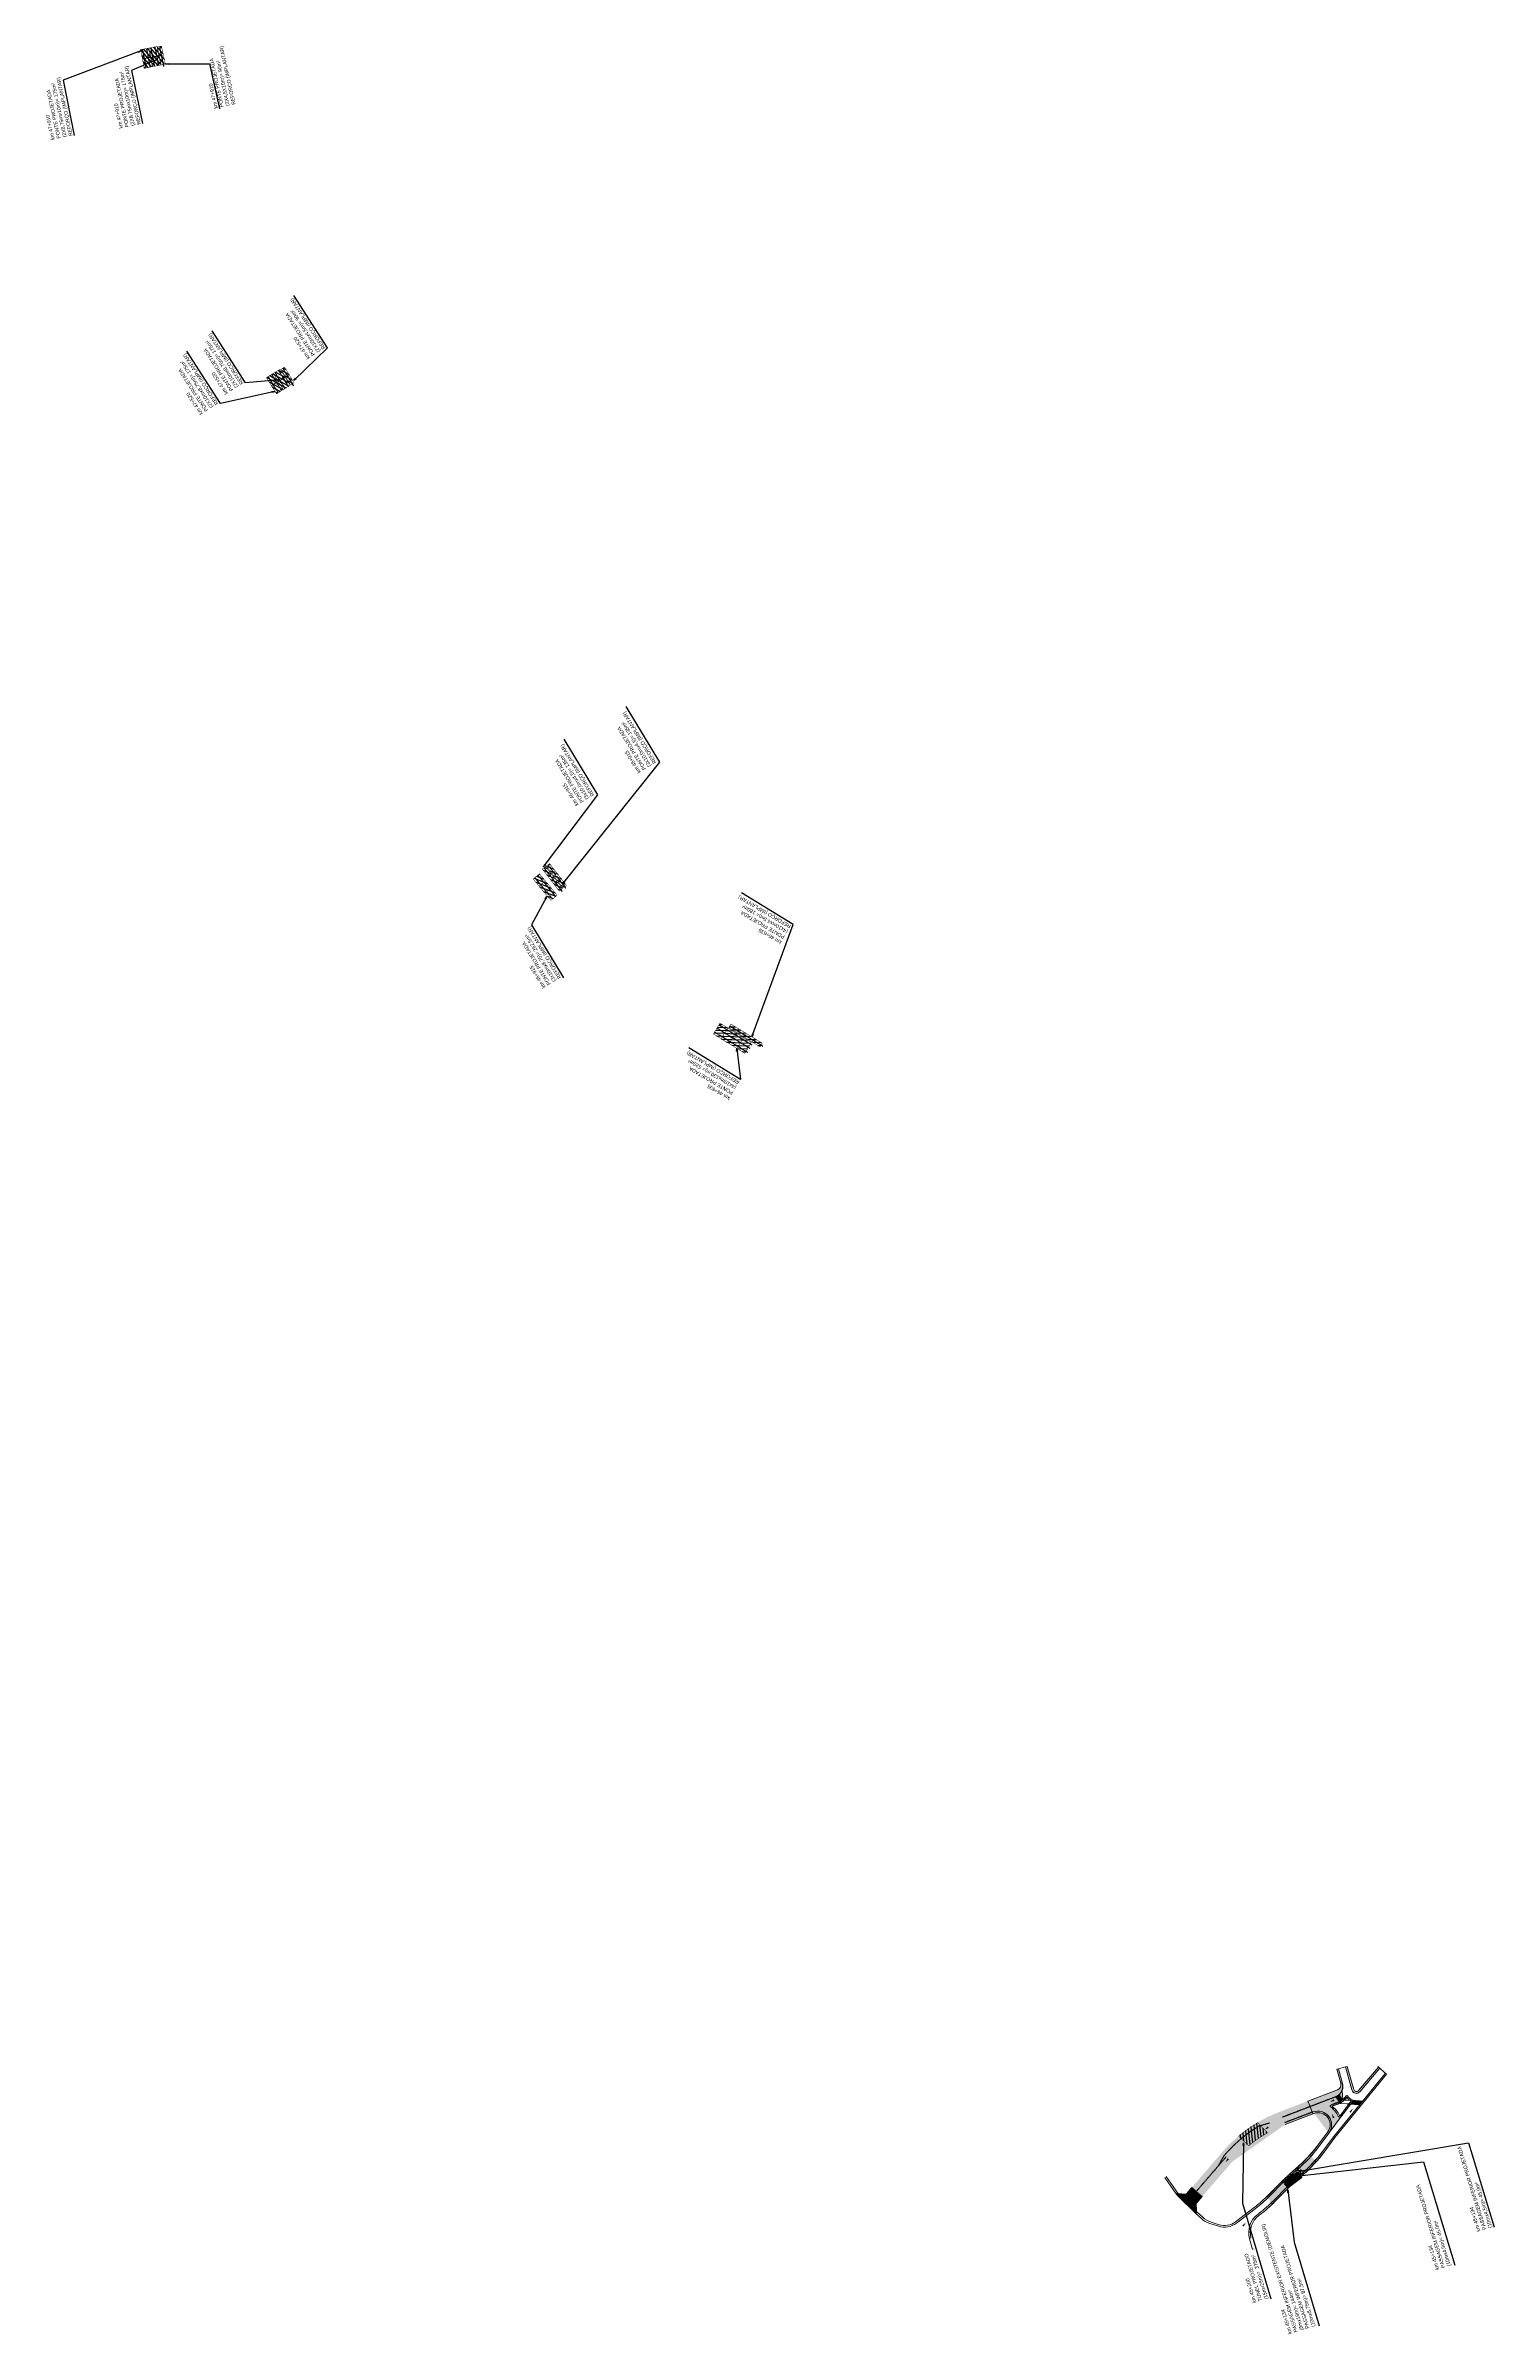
# Model space of a CAD drawing. Header units: metres. Extents: x 288915 to 323983, y 7382661 to 7464883.
# Drawn here: x 317827 to 319401, y 7428693 to 7431181 of the extents above; entities that cross this region are included whole.
import ezdxf

# ---------------------------------------------------------------- set-up
doc = ezdxf.new("R2010")
doc.units = ezdxf.units.M
for name, pattern in [('CENTER', [50.8, 31.75, -6.35, 6.35, -6.35]), ('DASHDOTX2', [2, 1, -0.5, 0, -0.5]), ('DASHED', [0.75, 0.5, -0.25])]:
    doc.linetypes.add(name, pattern=pattern)
doc.layers.get('0').update_dxf_attribs({"color": 255})
for name, color, linetype in [('_PASS. INFERIOR A CONSTRUIR', 10, 'Continuous'), ('_PONTE A DEMOLIR', 30, 'Continuous'), ('A-IMAGENS', 255, 'Continuous'), ('EIXO', 1, 'DASHDOTX2'), ('F-HZ-PI', 1, 'Continuous'), ('U-HZ-TEXTO-OAE', 2, 'Continuous')]:
    doc.layers.add(name, color=color, linetype=linetype)
doc.layers.add('_PASS. INFERIOR A DEMOLIR', color=10, linetype='Continuous', transparency=0.5)
doc.layers.add('U-HZ-VIARIO_LOCAL', color=255, linetype='Continuous', lineweight=0)
doc.styles.add('ARIAL', font='arial.ttf')
doc.styles.add('DIM', font='arial.ttf', dxfattribs={"width": 0.8})
doc.dimstyles.new('U-1_2000', dxfattribs={"dimscale": 2, "dimtxt": 1.5, "dimasz": 0.75, "dimexe": 0.75, "dimexo": 0.75, "dimgap": 0.25, "dimtad": 1, "dimzin": 4, "dimtxsty": 'DIM', "dimblk": 'ARCHTICK', "dimcen": 0.7, "dimdle": 0.75, "dimclrd": 256, "dimclre": 256, "dimclrt": 256, "dimaunit": 1, "dimadec": 3, "dimazin": 2, "dimtfac": 1, "dimtofl": 0, "dimtmove": 0, "dimatfit": 3, "dimldrblk": 'CLOSEDBLANK', "dimfxl": 0, "dimtolj": 1, "dimtzin": 0, "dimlwd": -1, "dimlwe": -1, "dimarcsym": 0})

# ---------------------------------------------------------------- blocks, each defined once
blk = doc.blocks.new('_ArchTick')
at = {"color": 0, "linetype": 'ByBlock', "const_width": 0.15}
blk.add_lwpolyline([(-0.5, -0.5), (0.5, 0.5)], dxfattribs=at)
blk = doc.blocks.new('B-SETA')
at = {"layer": 'U-HZ-VIARIO_LOCAL', "color": 10}
blk.add_lwpolyline([(0, 0, 2, 0, 0), (0, 5, 0, 0, 0)], format="xyseb", dxfattribs=at)
blk = doc.blocks.new('PI MODULO DUPLO')
at = {"layer": '_PASS. INFERIOR A CONSTRUIR', "lineweight": -3}
h = blk.add_hatch(dxfattribs=at)
h.set_pattern_fill('ANSI31', color=256, angle=25.81050444)
h.paths.add_polyline_path([(320171.4, 7385549.1), (320167.3, 7385556.9), (320176.1, 7385561.6), (320180.2, 7385553.8)])
at = {"layer": '_PASS. INFERIOR A CONSTRUIR', "lineweight": 30, "const_width": 0.5, "flags": 128}
blk.add_lwpolyline([(320171.4, 7385549.1), (320167.3, 7385556.9), (320176.1, 7385561.6), (320180.2, 7385553.8)], close=True, dxfattribs=at)
at = {"layer": 'EIXO', "ltscale": 0.5}
for p, q in [((320177.1, 7385559.7), (320168.3, 7385555)), ((320179.2, 7385555.7), (320170.4, 7385551))]:
    blk.add_line(p, q, dxfattribs=at)
at = {"layer": 'EIXO'}
blk.add_line((320171.3, 7385560), (320176.2, 7385550.8), dxfattribs=at)
blk = doc.blocks.new('PI SIMPLES 10 - MRS')
at = {"layer": '_PASS. INFERIOR A CONSTRUIR', "lineweight": -3}
h = blk.add_hatch(dxfattribs=at)
h.set_pattern_fill('ANSI31', color=160, angle=-91.3101)
h.set_pattern_definition([(313.68989726, (-6427578.618, 3651798.3033), (2.295807433, 2.1931468785), [])])
h.paths.add_polyline_path([(-62.6, 16), (-58.1, 16), (-57.9, 6.3), (-62.4, 6.3)])
at = {"layer": '_PASS. INFERIOR A CONSTRUIR', "color": 160, "lineweight": 30, "const_width": 0.5, "flags": 128}
blk.add_lwpolyline([(-62.6, 16.3), (-62.4, 6.3), (-57.9, 6.3), (-58.1, 16.3)], close=True, dxfattribs=at)
at = {"layer": 'EIXO', "color": 160}
blk.add_line((-57.7, 11.3), (-62.8, 11.3), dxfattribs=at)
at = {"layer": 'EIXO', "color": 160, "ltscale": 0.5}
blk.add_line((-60.4, 16.6), (-60.2, 6.3), dxfattribs=at)
blk = doc.blocks.new('PI MODULO SIMPLES')
at = {"layer": '_PASS. INFERIOR A CONSTRUIR', "lineweight": -3}
h = blk.add_hatch(dxfattribs=at)
h.set_pattern_fill('ANSI31', color=256, angle=25.81050444)
h.paths.add_polyline_path([(320184.9, 7385523.5), (320182.8, 7385527.5), (320191.4, 7385532.1), (320193.5, 7385528.1)])
at = {"layer": '_PASS. INFERIOR A CONSTRUIR', "lineweight": 30, "const_width": 0.5, "flags": 128}
blk.add_lwpolyline([(320184.7, 7385523.4), (320193.5, 7385528.1), (320191.4, 7385532.1), (320182.6, 7385527.4)], close=True, dxfattribs=at)
at = {"layer": 'EIXO', "ltscale": 0.5}
blk.add_line((320183.4, 7385525.3), (320192.4, 7385530.1), dxfattribs=at)
at = {"layer": 'EIXO'}
blk.add_line((320186.8, 7385530), (320189.2, 7385525.5), dxfattribs=at)
blk = doc.blocks.new('PONTE SIMPLES 10 - MRS')
at = {"layer": '_PASS. INFERIOR A CONSTRUIR', "lineweight": -3}
h = blk.add_hatch(dxfattribs=at)
h.set_pattern_fill('ANSI31', color=160, angle=-42.1206)
h.set_pattern_definition([(120, (-55.2388, 51.959), (-2.74963, -1.5875), [])])
h.paths.add_polyline_path([(-63.9, 95.2), (-59.4, 95.3), (-59.5, 105.3), (-64, 105.2)])
at = {"layer": '_PASS. INFERIOR A CONSTRUIR', "color": 160, "lineweight": 30, "const_width": 0.5, "flags": 128}
blk.add_lwpolyline([(-63.9, 95.2), (-59.4, 95.3), (-59.5, 105.3), (-64, 105.2)], close=True, dxfattribs=at)
at = {"layer": 'A-IMAGENS', "color": 160, "linetype": 'CENTER', "ltscale": 0.05}
blk.add_line((-61.6, 95.2), (-61.7, 107.8), dxfattribs=at)
blk = doc.blocks.new('PONTE TRIPLA 10')
at = {"layer": '_PASS. INFERIOR A CONSTRUIR', "lineweight": -3}
h = blk.add_hatch(dxfattribs=at)
h.set_pattern_fill('ANSI31', color=256, angle=-42.1206)
h.set_pattern_definition([(120, (84.4216, 53.7845), (-2.74963, -1.5875), [])])
h.paths.add_polyline_path([(75.8, 97), (89.5, 97.2), (89.4, 107.2), (75.6, 107)])
at = {"layer": '_PASS. INFERIOR A CONSTRUIR', "lineweight": 30, "const_width": 0.5, "flags": 128}
blk.add_lwpolyline([(75.8, 97), (89.5, 97.2), (89.4, 107.2), (75.6, 107)], close=True, dxfattribs=at)
at = {"layer": 'A-IMAGENS', "color": 20, "linetype": 'CENTER', "ltscale": 0.05}
for p, q in [((77.8, 97), (77.7, 109)), ((82, 97.1), (82, 109)), ((87, 97.1), (86.9, 109.4))]:
    blk.add_line(p, q, dxfattribs=at)
blk = doc.blocks.new('PONTE SIMPLES 10')
at = {"layer": '_PASS. INFERIOR A CONSTRUIR', "lineweight": -3}
h = blk.add_hatch(dxfattribs=at)
h.set_pattern_fill('ANSI31', color=256, angle=-42.1206)
h.set_pattern_definition([(120, (-2e-09, 52.617), (-2.74963, -1.5875), [])])
h.paths.add_polyline_path([(-8.6, 95.9), (-4.1, 95.9), (-4.3, 105.9), (-8.8, 105.8)])
at = {"layer": '_PASS. INFERIOR A CONSTRUIR', "lineweight": 30, "const_width": 0.5, "flags": 128}
blk.add_lwpolyline([(-8.6, 95.9), (-4.1, 95.9), (-4.3, 105.9), (-8.8, 105.8)], close=True, dxfattribs=at)
at = {"layer": 'A-IMAGENS', "color": 20, "linetype": 'CENTER', "ltscale": 0.05}
blk.add_line((-6.4, 95.9), (-6.5, 108.5), dxfattribs=at)
blk = doc.blocks.new('PONTE DUPLA 10')
at = {"layer": '_PASS. INFERIOR A CONSTRUIR', "lineweight": -3}
h = blk.add_hatch(dxfattribs=at)
h.set_pattern_fill('ANSI31', color=256, angle=-42.1206)
h.set_pattern_definition([(120, (42.949, 53.1383), (-2.74963, -1.5875), [])])
h.paths.add_polyline_path([(34.3, 96.4), (43.1, 96.5), (42.9, 106.6), (34.1, 106.4)])
at = {"layer": '_PASS. INFERIOR A CONSTRUIR', "lineweight": 30, "const_width": 0.5, "flags": 128}
blk.add_lwpolyline([(34.3, 96.4), (43.1, 96.5), (42.9, 106.6), (34.1, 106.4)], close=True, dxfattribs=at)
at = {"layer": 'A-IMAGENS', "color": 20, "linetype": 'CENTER', "ltscale": 0.05}
for p, q in [((36.3, 106.5), (36.4, 96.4)), ((40.8, 106.6), (40.9, 96.5))]:
    blk.add_line(p, q, dxfattribs=at)

msp = doc.modelspace()

# ---------------------------------------------------------------- hatches: boundary and pattern name
at = {"layer": '_PASS. INFERIOR A DEMOLIR', "lineweight": -3}
h = msp.add_hatch(color=256, dxfattribs=at)
h.dxf.hatch_style = 1
h.paths.add_polyline_path([(319173.1, 7428859), (319187.5, 7428869.8), (319192.3, 7428863.4), (319177.9, 7428852.6)])
at = {"layer": '_PONTE A DEMOLIR', "lineweight": -3}
h = msp.add_hatch(dxfattribs=at)
h.set_pattern_fill('ANSI31', color=256, angle=50.75695373)
edge = h.paths.add_edge_path()
edge.add_line((319134.5, 7428898), (319123.6, 7428908.5))
edge.add_arc((319225.3, 7428786.7), 158.8, 120.6909, 129.866, ccw=False)
edge.add_line((319144.3, 7428923.2), (319155.1, 7428912.2))
edge.add_arc((319221.9, 7428793.2), 136.5, 119.3092, 129.8607)
at = {"layer": 'U-HZ-VIARIO_LOCAL'}
h = msp.add_hatch(color=35, dxfattribs=at)
h.dxf.hatch_style = 1
edge = h.paths.add_edge_path()
edge.add_line((319201.2, 7428940.6), (319198.9, 7428946.7))
edge.add_line((319198.9, 7428946.7), (319231, 7428958.9))
edge.add_arc((319228.8, 7428964.5), 6, 290.864, 375.6277)
edge.add_line((319234.6, 7428966.1), (319230.4, 7428981.2))
edge.add_line((319230.4, 7428981.2), (319232.1, 7428981.6))
edge.add_line((319232.1, 7428981.6), (319236.5, 7428965.7))
edge.add_arc((319225, 7428962.5), 12, -69.136, 15.6277, ccw=False)
edge.add_line((319229.2, 7428951.3), (319201.2, 7428940.6))
h = msp.add_hatch(color=35, dxfattribs=at)
h.dxf.hatch_style = 1
edge = h.paths.add_edge_path()
edge.add_line((319284.5, 7428976), (319283.2, 7428977.1))
edge.add_line((319283.2, 7428977.1), (319226.9, 7428907.9))
edge.add_line((319226.9, 7428907.9), (319215.2, 7428892.3))
edge.add_arc((319090, 7428986.2), 156.5, 318.1786, 323.1057, ccw=False)
edge.add_line((319206.6, 7428881.9), (319207.8, 7428880.5))
edge.add_arc((319090, 7428986.2), 158.2, 318.0785, 323.1057)
edge.add_line((319216.6, 7428891.2), (319228.3, 7428906.9))
edge.add_line((319228.3, 7428906.9), (319284.5, 7428976))
h = msp.add_hatch(color=35, dxfattribs=at)
h.dxf.hatch_style = 1
edge = h.paths.add_edge_path()
edge.add_line((319239.8, 7428983.8), (319241.7, 7428984.3))
edge.add_line((319241.7, 7428984.3), (319248.7, 7428959.2))
edge.add_arc((319251.6, 7428960), 3, 195.6277, 319.4497)
edge.add_line((319253.9, 7428958.1), (319275.7, 7428983.6))
edge.add_line((319275.7, 7428983.6), (319277.2, 7428982.3))
edge.add_line((319277.2, 7428982.3), (319255.4, 7428956.8))
edge.add_arc((319251.6, 7428960), 5, 195.6277, 319.4497, ccw=False)
edge.add_line((319246.8, 7428958.7), (319239.8, 7428983.8))
h = msp.add_hatch(color=253, dxfattribs=at)
h.dxf.hatch_style = 1
edge = h.paths.add_edge_path()
edge.add_line((319223.7, 7428942.2), (319231.6, 7428945.2))
edge.add_arc((319225, 7428962.5), 18.5, 290.864, 310.6045)
edge.add_line((319237, 7428948.4), (319236.3, 7428958.6))
edge.add_arc((319225, 7428962.5), 12, 290.864, 341.3796, ccw=False)
edge.add_line((319229.2, 7428951.3), (319201.2, 7428940.6))
edge.add_line((319201.2, 7428940.6), (319203.5, 7428934.5))
edge.add_line((319203.5, 7428934.5), (319204.4, 7428934.8))
edge.add_arc((319209.7, 7428920.8), 15, -36.8943, 110.864, ccw=False)
edge.add_line((319221.7, 7428911.8), (319235.2, 7428929.8))
edge.add_arc((319233.6, 7428931), 2, 203.1123, 323.1057, ccw=False)
edge.add_arc((319209.7, 7428920.8), 24, 23.105, 54.8998)
edge.add_arc((319224.1, 7428941.3), 1, 110.864, 235.3971, ccw=False)
h = msp.add_hatch(color=35, dxfattribs=at)
h.dxf.hatch_style = 1
edge = h.paths.add_edge_path()
edge.add_arc((319225.1, 7428787.6), 154, 120.9548, 139.3064, ccw=False)
edge.add_line((319145.9, 7428919.6), (319157.2, 7428923))
edge.add_arc((319225.1, 7428787.6), 151.5, 110.864, 116.6393, ccw=False)
edge.add_line((319171.2, 7428929.1), (319201.2, 7428940.6))
edge.add_line((319201.2, 7428940.6), (319198.9, 7428946.7))
edge.add_line((319198.9, 7428946.7), (319168.9, 7428935.2))
edge.add_arc((319225.1, 7428787.6), 158, 110.864, 139.2895)
edge.add_line((319105.4, 7428890.6), (319072.6, 7428852.5))
edge.add_line((319072.6, 7428852.5), (319077.5, 7428848.3))
edge.add_line((319077.5, 7428848.3), (319101.4, 7428876))
edge.add_line((319101.4, 7428876), (319108.4, 7428888))
h = msp.add_hatch(color=253, dxfattribs=at)
h.dxf.hatch_style = 1
edge = h.paths.add_edge_path()
edge.add_arc((319225.1, 7428787.6), 145, 110.864, 139.2895, ccw=False)
edge.add_line((319173.5, 7428923.1), (319203.5, 7428934.5))
edge.add_line((319203.5, 7428934.5), (319201.2, 7428940.6))
edge.add_line((319201.2, 7428940.6), (319171.2, 7428929.1))
edge.add_arc((319225.1, 7428787.6), 151.5, 110.864, 116.6393)
edge.add_line((319157.2, 7428923), (319145.9, 7428919.6))
edge.add_arc((319225.1, 7428787.6), 154, 120.9548, 139.3064)
edge.add_line((319108.4, 7428888), (319101.4, 7428876))
edge.add_line((319101.4, 7428876), (319077.5, 7428848.3))
edge.add_line((319077.5, 7428848.3), (319082.5, 7428844.1))
edge.add_line((319082.5, 7428844.1), (319115.2, 7428882.2))
h = msp.add_hatch(color=35, dxfattribs=at)
h.dxf.hatch_style = 1
edge = h.paths.add_edge_path()
edge.add_line((319204.3, 7428932.6), (319203.5, 7428934.5))
edge.add_line((319203.5, 7428934.5), (319173.5, 7428923.1))
edge.add_arc((319225.1, 7428787.6), 145, 110.864, 139.2895)
edge.add_line((319115.2, 7428882.2), (319082.5, 7428844.1))
edge.add_line((319082.5, 7428844.1), (319084, 7428842.8))
edge.add_line((319084, 7428842.8), (319116.8, 7428880.8))
edge.add_arc((319225.1, 7428787.6), 143, 110.864, 139.2895, ccw=False)
edge.add_line((319174.2, 7428921.2), (319204.3, 7428932.6))
h = msp.add_hatch(color=35, dxfattribs=at)
h.dxf.hatch_style = 1
edge = h.paths.add_edge_path()
edge.add_line((319202.5, 7428887), (319201.2, 7428888.5))
edge.add_arc((319161.5, 7428929.5), 57.1, 314.1092, 325.5728)
edge.add_line((319208.6, 7428897.2), (319220.6, 7428913.2))
edge.add_arc((319210.2, 7428921), 13, 323.1057, 470.864)
edge.add_line((319205.5, 7428933.1), (319204.3, 7428932.6))
edge.add_line((319204.3, 7428932.6), (319203.5, 7428934.5))
edge.add_line((319203.5, 7428934.5), (319204.4, 7428934.8))
edge.add_arc((319209.7, 7428920.8), 15, -36.8943, 110.864, ccw=False)
edge.add_line((319221.7, 7428911.8), (319210, 7428896.2))
edge.add_arc((319090, 7428986.2), 150, 320.6004, 323.1057, ccw=False)
edge.add_arc((319090, 7428986.2), 150, 318.5712, 320.6004, ccw=False)
h = msp.add_hatch(color=35, dxfattribs=at)
h.dxf.hatch_style = 1
edge = h.paths.add_edge_path()
edge.add_line((319180.5, 7428866.1), (319187.1, 7428871.9))
edge.add_arc((319088.8, 7428985.2), 150, 310.9403, 319.1939)
edge.add_line((319202.3, 7428887.1), (319201.2, 7428888.5))
edge.add_arc((319087.6, 7428986.5), 150, 310.9403, 319.2253, ccw=False)
edge.add_line((319185.9, 7428873.2), (319179.3, 7428867.4))
edge.add_arc((319283, 7428747.9), 158.3, 130.9403, 135.2651)
edge.add_line((319170.6, 7428859.3), (319154.1, 7428842.6))
edge.add_line((319154.1, 7428842.6), (319155.2, 7428841.2))
edge.add_line((319155.2, 7428841.2), (319171.8, 7428858))
edge.add_arc((319283, 7428747.9), 156.5, 130.9403, 135.2651, ccw=False)
h = msp.add_hatch(color=253, dxfattribs=at)
h.dxf.hatch_style = 1
edge = h.paths.add_edge_path()
edge.add_line((319206.6, 7428881.9), (319202.5, 7428887))
edge.add_arc((319088.8, 7428987.3), 151.6, 310.3937, 318.5494, ccw=False)
edge.add_line((319187.1, 7428871.9), (319180.5, 7428866.1))
edge.add_arc((319283, 7428747.9), 156.5, 130.9403, 135.2651)
edge.add_line((319171.8, 7428858), (319155.2, 7428841.2))
edge.add_line((319155.2, 7428841.2), (319159.2, 7428836.1))
edge.add_line((319159.2, 7428836.1), (319176.5, 7428853.5))
edge.add_arc((319283, 7428747.9), 150, 130.9403, 135.2651, ccw=False)
edge.add_line((319184.7, 7428861.2), (319206.6, 7428881.9))
h = msp.add_hatch(color=35, dxfattribs=at)
h.dxf.hatch_style = 1
edge = h.paths.add_edge_path()
edge.add_arc((319283, 7428747.9), 148.2, 130.9403, 135.2651, ccw=False)
edge.add_line((319185.9, 7428859.9), (319193.7, 7428866.7))
edge.add_arc((319090, 7428986.2), 158.2, 310.9403, 318.0785)
edge.add_line((319207.8, 7428880.5), (319206.6, 7428881.9))
edge.add_arc((319090, 7428986.2), 156.5, 310.9403, 318.1786, ccw=False)
edge.add_line((319192.6, 7428868), (319184.7, 7428861.2))
edge.add_arc((319283, 7428747.9), 150, 130.9403, 135.2651)
edge.add_line((319176.5, 7428853.5), (319161.7, 7428838.6))
edge.add_arc((319050.5, 7428948.7), 156.5, 313.968, 315.2651, ccw=False)
edge.add_line((319159.2, 7428836.1), (319160.3, 7428834.7))
edge.add_arc((319050.5, 7428948.7), 158.2, 313.901, 315.2651)
edge.add_line((319162.9, 7428837.3), (319177.7, 7428852.2))
h = msp.add_hatch(color=35, dxfattribs=at)
h.dxf.hatch_style = 1
edge = h.paths.add_edge_path()
edge.add_line((319077.5, 7428848.3), (319072.6, 7428852.5))
edge.add_line((319072.6, 7428852.5), (319066.9, 7428845.9))
edge.add_arc((319062.3, 7428849.8), 6, 214.872, 319.2895, ccw=False)
edge.add_line((319057.4, 7428846.4), (319057.1, 7428846.8))
edge.add_line((319057.1, 7428846.8), (319055.6, 7428845.8))
edge.add_arc((319065.5, 7428852.7), 12, 214.872, 319.2895)
edge.add_line((319074.6, 7428844.9), (319077.5, 7428848.3))
h = msp.add_hatch(color=253, dxfattribs=at)
h.dxf.hatch_style = 1
edge = h.paths.add_edge_path()
edge.add_line((319082.5, 7428844.1), (319077.5, 7428848.3))
edge.add_line((319077.5, 7428848.3), (319074.6, 7428844.9))
edge.add_arc((319065.5, 7428852.7), 12, 230.6825, 319.2895, ccw=False)
edge.add_line((319057.9, 7428843.4), (319076.6, 7428825))
edge.add_arc((319083.2, 7428831.1), 9, 139.2895, 223.1944, ccw=False)
edge.add_line((319076.4, 7428837), (319082.5, 7428844.1))
h = msp.add_hatch(color=35, dxfattribs=at)
h.dxf.hatch_style = 1
edge = h.paths.add_edge_path()
edge.add_line((319077.1, 7428824.5), (319078.5, 7428825.9))
edge.add_arc((319083.2, 7428831.1), 7, 139.2895, 227.6557, ccw=False)
edge.add_line((319077.9, 7428835.7), (319084, 7428842.8))
edge.add_line((319084, 7428842.8), (319082.5, 7428844.1))
edge.add_line((319082.5, 7428844.1), (319076.4, 7428837))
edge.add_arc((319083.2, 7428831.1), 9, 139.2895, 227.6557)

# ---------------------------------------------------------------- linework, layer by layer
at = {"layer": '_PASS. INFERIOR A DEMOLIR', "lineweight": -3, "elevation": 754.1}
msp.add_lwpolyline([(319173.1, 7428859), (319187.5, 7428869.8), (319192.3, 7428863.4), (319177.9, 7428852.6), (319173.1, 7428859)], dxfattribs=at)
at = {"layer": '_PONTE A DEMOLIR', "lineweight": 30, "const_width": 0.5, "flags": 128}
msp.add_lwpolyline([(319134.5, 7428898), (319123.6, 7428908.5, -0.040055), (319144.3, 7428923.2), (319155.1, 7428912.2, 0.046072), (319134.5, 7428898)], format="xyb", dxfattribs=at)
at = {"layer": 'F-HZ-PI', "color": 1, "linetype": 'Continuous', "lineweight": -3}
msp.add_circle((319183.2, 7428863.1), 0.05, dxfattribs=at)
msp.add_point((319183.2, 7428863.1), dxfattribs=at)
at = {"layer": 'U-HZ-VIARIO_LOCAL'}
for p, q in [((319227, 7428908), (319283.2, 7428977.1)), ((319228.3, 7428906.9), (319284.5, 7428976)), ((319232.1, 7428981.6), (319230.4, 7428981.2)), ((319230.4, 7428981.2), (319234.6, 7428966.1)), ((319232.1, 7428981.6), (319236.5, 7428965.7)), ((319239.8, 7428983.8), (319241.7, 7428984.3)), ((319239.8, 7428983.8), (319246.8, 7428958.7)), ((319241.7, 7428984.3), (319248.7, 7428959.2)), ((319275.7, 7428983.6), (319253.9, 7428958.1)), ((319277.2, 7428982.3), (319255.4, 7428956.8)), ((319275, 7428984.3), (319284.5, 7428976)), ((319234.3, 7428944.1), (319229.4, 7428951.3)), ((319233.1, 7428945.8), (319229.4, 7428951.3)), ((319233.1, 7428945.8), (319229.4, 7428951.3)), ((319229.7, 7428950.8), (319233, 7428953.1)), ((319229.9, 7428950.5), (319233.2, 7428952.7)), ((319230.1, 7428950.1), (319233.5, 7428952.4)), ((319230.4, 7428949.8), (319233.7, 7428952.1)), ((319230.6, 7428949.5), (319233.9, 7428951.7)), ((319230.8, 7428949.2), (319234.1, 7428951.4)), ((319231, 7428948.8), (319234.4, 7428951.1)), ((319231.3, 7428948.5), (319234.6, 7428950.7)), ((319231.5, 7428948.2), (319234.8, 7428950.4)), ((319231.7, 7428947.8), (319235, 7428950.1)), ((319231.9, 7428947.5), (319235.3, 7428949.8)), ((319236.5, 7428948), (319232.8, 7428953.4)), ((319234.6, 7428966.1), (319236.3, 7428966.6)), ((319232.2, 7428947.2), (319235.5, 7428949.4)), ((319232.4, 7428946.8), (319235.7, 7428949.1)), ((319232.6, 7428946.5), (319235.9, 7428948.8)), ((319232.8, 7428946.2), (319236.2, 7428948.4)), ((319232.8, 7428946.2), (319236.2, 7428948.4)), ((319233.1, 7428945.8), (319236.4, 7428948.1)), ((319234.3, 7428944.1), (319255.2, 7428942.8)), ((319236.5, 7428948), (319258.3, 7428946.6)), ((319255.2, 7428942.8), (319258.3, 7428946.6)), ((319043.3, 7428863.5), (319055.6, 7428845.8)), ((319044.8, 7428864.5), (319057.4, 7428846.4)), ((319055.6, 7428845.8), (319057.1, 7428846.8)), ((319078.5, 7428825.9), (319077.1, 7428824.5)), ((319137, 7428797.9), (319135.3, 7428797.4))]:
    msp.add_line(p, q, dxfattribs=at)
at = {"layer": 'U-HZ-VIARIO_LOCAL', "color": 0, "linetype": 'DASHED', "lineweight": 30}
for p, q in [((319204.4, 7428934.8), (319173.5, 7428923.1)), ((319231.6, 7428945.2), (319223.7, 7428942.2)), ((319232.1, 7428943.8), (319225.1, 7428941.1)), ((319234, 7428930.7), (319246.1, 7428946.8)), ((319235.2, 7428929.8), (319247.7, 7428946.4)), ((319074.6, 7428844.9), (319110.3, 7428886.4))]:
    msp.add_line(p, q, dxfattribs=at)
at = {"layer": 'U-HZ-VIARIO_LOCAL'}
for points in [[(319201.2, 7428940.6), (319198.9, 7428946.7), (319231, 7428958.9, 0.387692), (319234.6, 7428966.1), (319230.4, 7428981.2), (319232.1, 7428981.6), (319236.5, 7428965.7, -0.387692), (319229.2, 7428951.3), (319201.2, 7428940.6)], [(319284.5, 7428976), (319283.2, 7428977.1), (319226.9, 7428907.9), (319215.2, 7428892.3, -0.021502), (319206.6, 7428881.9), (319207.8, 7428880.5, 0.021939), (319216.6, 7428891.2), (319228.3, 7428906.9)], [(319239.8, 7428983.8), (319241.7, 7428984.3), (319248.7, 7428959.2, 0.599804), (319253.9, 7428958.1), (319275.7, 7428983.6), (319277.2, 7428982.3), (319255.4, 7428956.8, -0.599804), (319246.8, 7428958.7)], [(319223.7, 7428942.2), (319231.6, 7428945.2, 0.086348), (319237, 7428948.4), (319236.3, 7428958.6, -0.224056), (319229.2, 7428951.3), (319201.2, 7428940.6), (319203.5, 7428934.5), (319204.4, 7428934.8, -0.751902), (319221.7, 7428911.8), (319235.2, 7428929.8, -0.577312), (319231.8, 7428930.2, 0.139628), (319223.5, 7428940.5, -0.604031)], [(319235.2, 7428929.8, -0.584115), (319231.8, 7428930.3, 0.139292), (319223.5, 7428940.5, -0.601192), (319223.7, 7428942.2), (319231.6, 7428945.2, 0.15591), (319240.4, 7428952.2, -0.55099), (319242, 7428952.2, 0.159472), (319247.2, 7428947.9, -0.508882), (319247.7, 7428946.4)], [(319232.1, 7428943.8), (319225.1, 7428941.1, -0.13044), (319233.2, 7428930.8, 0.576532), (319234, 7428930.7), (319246.1, 7428946.8, -0.131473), (319241.2, 7428950.8, -0.146562)], [(319232.8, 7428953.4, -0.084048), (319229.4, 7428951.3), (319233.1, 7428945.8, 0.054247), (319236.5, 7428948)], [(319202.5, 7428887), (319201.2, 7428888.5, 0.050061), (319208.6, 7428897.2), (319220.6, 7428913.2, 0.751902), (319205.5, 7428933.1), (319204.3, 7428932.6), (319203.5, 7428934.5), (319204.4, 7428934.8, -0.751902), (319221.7, 7428911.8), (319210, 7428896.2, -0.010932), (319205.9, 7428891, -0.008854), (319202.5, 7428887)], [(319246.1, 7428946.8, -0.029413), (319244.8, 7428947.4), (319238.6, 7428947.8, -0.071481), (319233.9, 7428944.6), (319234.3, 7428944.1), (319243.6, 7428943.5)], [(319258.3, 7428946.6), (319247.8, 7428947.2, -0.230928), (319247.7, 7428946.4), (319245.4, 7428943.4), (319255.2, 7428942.8)], [(319177.7, 7428852.2, -0.018873), (319185.9, 7428859.9), (319193.7, 7428866.7, 0.031156), (319207.8, 7428880.5), (319206.6, 7428881.9, -0.031594), (319192.6, 7428868), (319184.7, 7428861.2, 0.018873), (319176.5, 7428853.5), (319161.7, 7428838.6, -0.00566), (319159.2, 7428836.1), (319160.3, 7428834.7, 0.005952), (319162.9, 7428837.3)], [(319077.5, 7428848.3), (319072.6, 7428852.5), (319066.9, 7428845.9, -0.489989), (319057.4, 7428846.4), (319057.1, 7428846.8), (319055.6, 7428845.8, 0.489989), (319074.6, 7428844.9), (319077.5, 7428848.3)], [(319082.5, 7428844.1), (319077.5, 7428848.3), (319074.6, 7428844.9, -0.40711), (319057.9, 7428843.4), (319076.6, 7428825, -0.383388), (319076.4, 7428837)], [(319077.1, 7428824.5), (319078.5, 7428825.9, -0.405886), (319077.9, 7428835.7), (319084, 7428842.8), (319082.5, 7428844.1), (319076.4, 7428837, 0.405886), (319077.1, 7428824.5)]]:
    msp.add_lwpolyline(points, format="xyb", close=True, dxfattribs=at)
for points in [[(319239.8, 7428983.8), (319232.1, 7428981.6)], [(319245.5, 7428943.4), (319248.5, 7428947.2)], [(319245.9, 7428943.4), (319249, 7428947.2)], [(319246.4, 7428943.3), (319249.5, 7428947.1)], [(319246.9, 7428943.3), (319250, 7428947.1)], [(319247.4, 7428943.3), (319250.5, 7428947.1)], [(319258.3, 7428946.6), (319247.8, 7428947.2)], [(319247.9, 7428943.2), (319251, 7428947)], [(319248.4, 7428943.2), (319251.5, 7428947)], [(319248.9, 7428943.2), (319252, 7428947)], [(319249.4, 7428943.1), (319252.5, 7428946.9)], [(319249.9, 7428943.1), (319253, 7428946.9)], [(319250.4, 7428943.1), (319253.4, 7428946.9)], [(319250.8, 7428943), (319253.9, 7428946.8)], [(319251.3, 7428943), (319254.4, 7428946.8)], [(319251.8, 7428943), (319254.9, 7428946.8)], [(319252.3, 7428942.9), (319255.4, 7428946.8)], [(319252.8, 7428942.9), (319255.9, 7428946.7)], [(319253.3, 7428942.9), (319256.4, 7428946.7)], [(319253.8, 7428942.8), (319256.9, 7428946.7)], [(319254.3, 7428942.8), (319257.4, 7428946.6)], [(319254.8, 7428942.8), (319257.9, 7428946.6)], [(319255.2, 7428942.8), (319258.3, 7428946.6)], [(319077.1, 7428824.5), (319057.9, 7428843.4)], [(319140.3, 7428785.8), (319140.2, 7428786.1)]]:
    msp.add_lwpolyline(points, dxfattribs=at)
at = {"layer": 'U-HZ-VIARIO_LOCAL', "color": 0, "linetype": 'DASHED', "lineweight": 30}
for points in [[(319236.5, 7428965.7, -0.387692), (319229.2, 7428951.3), (319171.2, 7428929.1)], [(319231.6, 7428945.2, 0.156043), (319240.4, 7428952.2)], [(319232.1, 7428943.8, 0.146561), (319241.2, 7428950.8, 0.146561)], [(319101.3, 7428876), (319108.4, 7428888, -0.080245), (319145.9, 7428919.6), (319157.3, 7428923)]]:
    msp.add_lwpolyline(points, format="xyb", dxfattribs=at)
at = {"layer": 'U-HZ-VIARIO_LOCAL'}
for points in [[(319233.2, 7428952.7), (319233, 7428953.1), (319229.7, 7428950.8), (319229.9, 7428950.5)], [(319233.7, 7428952.1), (319233.5, 7428952.4), (319230.1, 7428950.1), (319230.4, 7428949.8)], [(319234.1, 7428951.4), (319233.9, 7428951.7), (319230.6, 7428949.5), (319230.8, 7428949.2)], [(319234.6, 7428950.7), (319234.4, 7428951.1), (319231, 7428948.8), (319231.3, 7428948.5)], [(319235, 7428950.1), (319234.8, 7428950.4), (319231.5, 7428948.2), (319231.7, 7428947.8)], [(319235.5, 7428949.4), (319235.3, 7428949.8), (319231.9, 7428947.5), (319232.2, 7428947.2)], [(319235.9, 7428948.8), (319235.7, 7428949.1), (319232.4, 7428946.8), (319232.6, 7428946.5)], [(319236.4, 7428948.1), (319236.2, 7428948.4), (319232.8, 7428946.2), (319233.1, 7428945.8)], [(319249, 7428947.2), (319248.5, 7428947.2), (319245.5, 7428943.4), (319245.9, 7428943.4)], [(319250, 7428947.1), (319249.5, 7428947.1), (319246.4, 7428943.3), (319246.9, 7428943.3)], [(319251, 7428947), (319250.5, 7428947.1), (319247.4, 7428943.3), (319247.9, 7428943.2)], [(319252, 7428947), (319251.5, 7428947), (319248.4, 7428943.2), (319248.9, 7428943.2)], [(319253, 7428946.9), (319252.5, 7428946.9), (319249.4, 7428943.1), (319249.9, 7428943.1)], [(319253.9, 7428946.8), (319253.4, 7428946.9), (319250.4, 7428943.1), (319250.8, 7428943)], [(319254.9, 7428946.8), (319254.4, 7428946.8), (319251.3, 7428943), (319251.8, 7428943)], [(319255.9, 7428946.7), (319255.4, 7428946.8), (319252.3, 7428942.9), (319252.8, 7428942.9)], [(319256.9, 7428946.7), (319256.4, 7428946.7), (319253.3, 7428942.9), (319253.8, 7428942.8)], [(319257.9, 7428946.6), (319257.4, 7428946.6), (319254.3, 7428942.8), (319254.8, 7428942.8)]]:
    msp.add_lwpolyline(points, close=True, dxfattribs=at)
for points in [[(319078.5, 7428825.9), (319084.6, 7428820.4, 0.106791), (319093.7, 7428815.1), (319102.4, 7428812.2, 0.246373), (319120.1, 7428815.3), (319140.6, 7428831, 0.034332), (319155.8, 7428844.4), (319170.6, 7428859.3, -0.018873), (319179.3, 7428867.4), (319187.2, 7428874.2, 0.053132), (319208.6, 7428897.2), (319220.6, 7428913.2, 0.751902), (319205.5, 7428933.1), (319174.2, 7428921.2)], [(319077.1, 7428824.5), (319083.1, 7428819, 0.106791), (319092.2, 7428813.7), (319101.9, 7428810.6, 0.246373), (319121.1, 7428813.9), (319141.6, 7428829.6, 0.034332), (319157.1, 7428843.2), (319171.8, 7428858, -0.018873), (319180.5, 7428866.1), (319188.3, 7428872.9, 0.053132), (319210, 7428896.2), (319221.7, 7428911.8)], [(319138.6, 7428785.3), (319135.4, 7428797, -0.305285), (319144.4, 7428823.5), (319145.6, 7428824.4, 0.034332), (319161.7, 7428838.6), (319176.5, 7428853.5, -0.018873), (319184.7, 7428861.2), (319192.6, 7428868, 0.053132), (319215.2, 7428892.3), (319226.9, 7428907.9)], [(319137, 7428797.9, -0.300538), (319145.4, 7428822.1), (319146.7, 7428823, 0.034332), (319162.9, 7428837.3), (319177.7, 7428852.2, -0.018873), (319185.9, 7428859.9), (319193.7, 7428866.7, 0.053132), (319216.6, 7428891.2), (319228.3, 7428906.9)], [(319154.1, 7428842.6), (319170.6, 7428859.3, -0.018873), (319179.3, 7428867.4), (319185.9, 7428873.2, 0.036166), (319201.2, 7428888.5)], [(319077.1, 7428824.5), (319078.5, 7428825.9, 0.702219)]]:
    msp.add_lwpolyline(points, format="xyb", dxfattribs=at)

# ---------------------------------------------------------------- block references
at = {"layer": 'A-IMAGENS'}
for name, p, rotation in [('PONTE DUPLA 10', (317955.1, 7431279.7), 190.2906685634927), ('PONTE DUPLA 10', (317957.1, 7431269.3), 190.2906685634927), ('PONTE DUPLA 10', (317964.2, 7431281.4), 190.2906685634927), ('PONTE DUPLA 10', (317966.3, 7431271.1), 190.2906685634927), ('PONTE SIMPLES 10 - MRS', (317871.2, 7431261.7), 191.3151734953912), ('PONTE SIMPLES 10 - MRS', (317873.3, 7431252), 191.3151734953912), ('PONTE DUPLA 10', (318053.5, 7430925.3), 211.2124542361471), ('PONTE DUPLA 10', (318059.1, 7430916.3), 211.2124542361471), ('PONTE DUPLA 10', (318060.9, 7430929.8), 211.2124542361471), ('PONTE DUPLA 10', (318066.5, 7430920.9), 211.2124542361471), ('PONTE SIMPLES 10 - MRS', (317983.1, 7430881.7), 210.3410819796749), ('PONTE SIMPLES 10 - MRS', (317988.3, 7430873.2), 210.341081979675), ('PONTE DUPLA 10', (318396.4, 7430170.9), 38.60800713418873), ('PONTE DUPLA 10', (318402.8, 7430163.2), 38.60800713418873), ('PONTE SIMPLES 10', (318306.2, 7430360.7), 216.5762889042707), ('PONTE SIMPLES 10 - MRS', (318266.6, 7430330.7), 216.4377393101878), ('PONTE SIMPLES 10', (318312.3, 7430352.8), 216.5762889042707), ('PONTE SIMPLES 10 - MRS', (318272.7, 7430322.8), 216.4377393101878), ('PONTE SIMPLES 10', (318318.4, 7430344.8), 216.5762889042707), ('PONTE SIMPLES 10 - MRS', (318278.8, 7430314.8), 216.4377393101878), ('PONTE DUPLA 10', (318409.2, 7430155.4), 38.60800713418873), ('PONTE TRIPLA 10', (318518.3, 7430234.5), 237.677045026144), ('PONTE TRIPLA 10', (318526.8, 7430229.2), 237.677045026144), ('PONTE SIMPLES 10 - MRS', (318456.9, 7430114.4), 237.7577554078928), ('PONTE TRIPLA 10', (318535.4, 7430224), 237.677045026144), ('PONTE SIMPLES 10 - MRS', (318465.4, 7430109.2), 237.7577554078928), ('PONTE TRIPLA 10', (318543.9, 7430218.8), 237.677045026144), ('PONTE SIMPLES 10 - MRS', (318474, 7430104), 237.7577554078928), ('PONTE SIMPLES 10 - MRS', (318482.5, 7430098.8), 237.7577554078929), ('PI SIMPLES 10 - MRS', (319137.9, 7428837.6), 222.5723120144799), ('PI MODULO DUPLO', (-6995431.2, 6358604), 280.8065975023351), ('PI MODULO SIMPLES', (7644899.2, 8420034.5), 100.1877544599202)]:
    msp.add_blockref(name, p, dxfattribs=dict(at, rotation=rotation))
at = {"layer": 'U-HZ-VIARIO_LOCAL'}
for p, rotation in [((319227.4, 7428947.7), 113.4666598901655), ((319226.9, 7428928.3), 22.38002532201025), ((319244.7, 7428934.5), 322.6793593123561), ((319155.9, 7428918.2), 121.4952647636289), ((319112.4, 7428883.9), 140.7960565258953), ((319176.3, 7428857.6), 316.9347557936075), ((319075.7, 7428841.1), 136.9347557936075), ((319128.2, 7428810.9), 316.9347557936075)]:
    msp.add_blockref('B-SETA', p, dxfattribs=dict(at, rotation=rotation))

# ---------------------------------------------------------------- texts
at = {"layer": 'U-HZ-TEXTO-OAE', "color": 2, "linetype": 'Continuous', "lineweight": -3, "char_height": 4, "attachment_point": 7, "style": 'ARIAL'}
for s, insert, width, rotation in [('\\pt12;{\\C256;km 47+910\\P\\ptz;PONTE PROJETADA\\P(2X4,5X10m)= 90m²\\PREFORÇO (IMPLANTAR)}', (318034.4, 7431117.9, -746), 150.252, 102.2661), ('\\pt12;{\\C256;km 47+910\\P\\ptz;PONTE PROJETADA\\P(2X8,75mx10m)= 175m²\\PREFORÇO (IMPLANTAR)}', (317857.2, 7431083.9), 150.252, 102.2661), ('\\pt12;{\\C256;km 47+910\\P\\ptz;PONTE PROJETADA\\P(2X8,75mx10m)= 175m²\\PREFORÇO (IMPLANTAR)}', (317931.4, 7431096.3), 145.269, 102.2661), ('\\pt12;{\\C256;km 47+520\\P\\ptz;PONTE PROJETADA\\P(2X10mx4,5m)= 90m²\\PREFORÇO (IMPLANTAR)}', (318132, 7430853.6, -662.8), 150.252, 122.9755), ('\\pt12;{\\C256;km 47+520\\P\\ptz;PONTE PROJETADA\\P(2X10mx8,75m)= 175m²\\PREFORÇO (IMPLANTAR)}', (318043, 7430815.2, -662.8), 150.252, 122.9755), ('\\pt12;{\\C256;km 47+520\\P\\ptz;PONTE PROJETADA\\P(2X10mx8,75m)= 175m²\\PREFORÇO (IMPLANTAR)}', (318015.6, 7430793.1, -662.8), 150.252, 122.9755), ('\\pt12;{\\C256;km 46+915\\P\\ptz;PONTE PROJETADA \\P(3x10,0mx4,5)= 135m²\\PREFORÇO (IMPLANTAR)}', (318491.9, 7430402.8), 150.252, 121.3929), ('\\pt12;{\\C256;km 46+915\\P\\ptz;PONTE PROJETADA \\P(3x10,0mx4,5)= 135m²\\PREFORÇO (IMPLANTAR)}', (318424.3, 7430367.3), 150.252, 121.3929), ('\\pt12;{\\C256;km 46+635\\PPONTE PROJETADA\\P\\ptz;(4x10mx4,5m)= 180m²\\PREFORÇO (IMPLANTAR)}', (318637.9, 7430226.1, -1415.8), 150.252, 149.7131), ('\\pt12;{\\C256;km 46+915\\P\\ptz;PONTE PROJETADA \\P(3x10mx8,75)= 262,5m²\\PREFORÇO (IMPLANTAR)}', (318388.4, 7430169), 150.252, 121.3929), ('\\pt12;{\\C256;km 46+635\\PPONTE PROJETADA\\P\\ptz;(4x10mx130,m)= 520m²\\PREFORÇO (IMPLANTAR)}', (318581.9, 7430056.6, -1418.8), 150.252, 149.7131), ('km {\\C256;45+134\\P}PASSAGEM INFERIOR PROJETADA\\P(10mx4,5m)= 45,0m²', (319400.4, 7428809.6), 150.252, 107.0697), ('km {\\C256;45+134\\C2;\\c65534;\\P}PASSAGEM INFERIOR PROJETADA\\P(10mx4,5m)= 45,0m²', (319355.5, 7428768), 150.252, 107.0697), ('km {\\C256;45+134\\P}PASSAGEM INFERIOR EXISTENTE (DEMOLIR) \\P(8mx18m)= 144m²\\PPASSAGEM INFERIOR PROJETADA\\P(10mx8,75m)= 87,5m²', (319208.2, 7428702.2), 150.252, 107.0697), ('km {\\C256;45+200\\C2;\\c65534;\\P}TÚNEL PROJETADO\\P\\pt96;(15mx25m)=  375m²', (319156.9, 7428732), 150.252, 107.0697)]:
    msp.add_mtext(s, dxfattribs=dict(at, insert=insert, width=width, rotation=rotation))

# ---------------------------------------------------------------- leaders
at = {"layer": 'U-HZ-TEXTO-OAE', "color": 2, "linetype": 'Continuous', "lineweight": -3}
for points in [[(317930.2, 7431175.6), (317845.7, 7431143.7), (317857.5, 7431083.6)], [(317945.9, 7431165.7), (317920.1, 7431154.2), (317931.9, 7431096.9)], [(317956.9, 7431161.5, -746), (318004.7, 7431161.6, -746), (318015.7, 7431112.7, -746)], [(318096.6, 7430817.3, -662.8), (318133, 7430853, -662.8), (318096.6, 7430909.6, -662.8)], [(318081.2, 7430818, -662.8), (318044, 7430814.7, -662.8), (318007.6, 7430871.3, -662.8)], [(318075.7, 7430805.5, -662.8), (318016.6, 7430792.5, -662.8), (317980.2, 7430849.1, -662.8)], [(318388.7, 7430269.8), (318494.5, 7430402.3), (318457.9, 7430462.9)], [(318367.8, 7430288.4), (318427, 7430366.8), (318390.3, 7430427.4)], [(318371.4, 7430256.3), (318354.7, 7430225.5), (318389.7, 7430167.7)], [(318594.4, 7430103.7, 761), (318639.4, 7430225.9, 761), (318583.1, 7430260.3, 761)], [(318577.9, 7430091.1, -1418.8), (318582.1, 7430057.2, -1418.8), (318525.8, 7430091.6, -1418.8)], [(319128.9, 7428901.3), (319127.8, 7428835.7), (319158.6, 7428731.8)], [(319189.6, 7428870.6), (319373.6, 7428901.4), (319401.5, 7428809.7)], [(319182.9, 7428864.8), (319324.6, 7428880.5), (319358.7, 7428768.1)], [(319177.1, 7428850), (319183.8, 7428793.1), (319211.3, 7428702.3)]]:
    msp.add_leader(points, dimstyle='U-1_2000', override={"dimscale": 1, "dimasz": 3}, dxfattribs=at)

doc.saveas('drawing.dxf')
